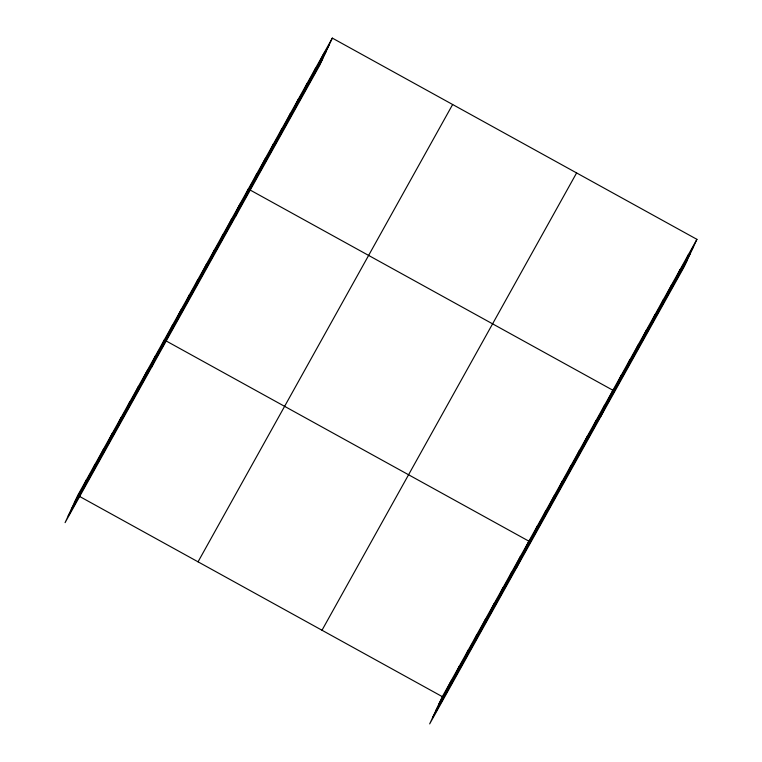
<?xml version="1.0" encoding="UTF-8"?>
<svg xmlns="http://www.w3.org/2000/svg" width="762" height="762" viewBox="0 0 762 762"><rect width="100%" height="100%" fill="white"/><g stroke="black" fill="none" stroke-linecap="round" stroke-linejoin="round"><path stroke-width="1.14" d="M332.327 38.1L77.724 495.414L65.075 522.656L319.678 65.341L332.327 38.1L696.925 239.344L684.276 266.586L429.673 723.9L442.322 696.659L696.925 239.344M83.029 487.08L86.382 479.86M91.688 471.526L95.04 464.315M100.346 455.981L103.699 448.77M109.004 440.436L112.347 433.216M117.662 424.882L121.006 417.671M126.311 409.337L129.664 402.117M134.969 393.783L138.322 386.572M143.627 378.238L146.98 371.027M152.286 362.693L155.629 355.473M151.638 367.17L164.287 339.928L528.885 541.172L516.236 568.414M169.345 332.051L172.688 324.831M177.746 316.954L181.089 309.743M186.147 301.866L189.49 294.656M194.548 286.779L197.891 279.559M202.949 271.682L206.302 264.471M211.35 256.594L214.703 249.374M219.751 241.497L223.104 234.286M228.152 226.409L231.505 219.199M236.553 211.322L239.906 204.102M235.658 216.256L248.307 189.014L612.905 390.258L600.256 417.5M253.355 181.137L256.708 173.927M261.757 166.049L265.109 158.829M270.167 150.952L273.51 143.742M278.568 135.865L281.911 128.645M286.969 120.767L290.312 113.557M295.37 105.68L298.714 98.469M303.771 90.592L307.115 83.372M312.172 75.495L315.516 68.285M320.573 60.408L323.926 53.188M447.627 688.324L450.98 681.104M456.286 672.77L459.638 665.559M464.944 657.225L468.297 650.005M473.602 641.671L476.945 634.46M482.26 626.126L485.604 618.915M490.909 610.581L494.262 603.361M499.567 595.027L502.92 587.816M508.225 579.482L511.578 572.262M516.884 563.928L520.227 556.717M533.943 533.295L537.286 526.075M542.344 518.198L545.687 510.988M550.745 503.111L554.088 495.891M559.146 488.013L562.489 480.803M567.547 472.926L570.89 465.715M575.948 457.838L579.301 450.618M584.349 442.741L587.702 435.531M592.75 427.653L596.103 420.433M601.151 412.556L604.504 405.346M617.953 382.381L621.306 375.161M626.354 367.284L629.707 360.074M634.756 352.196L638.108 344.986M643.166 337.109L646.509 329.889M651.567 322.012L654.91 314.801M659.968 306.924L663.311 299.704M668.369 291.827L671.713 284.617M676.77 276.739L680.114 269.529M685.171 261.652L688.515 254.432M74.381 502.625L328.974 45.31M71.314 509.235L325.907 51.921M68.151 516.045L322.745 58.731M198.044 561.823L452.638 104.508M322.002 630.241L576.605 172.936M438.979 703.869L693.572 246.555M435.902 710.479L690.505 253.165M432.749 717.29L687.343 259.975M77.724 495.414L442.322 696.659"/></g></svg>
